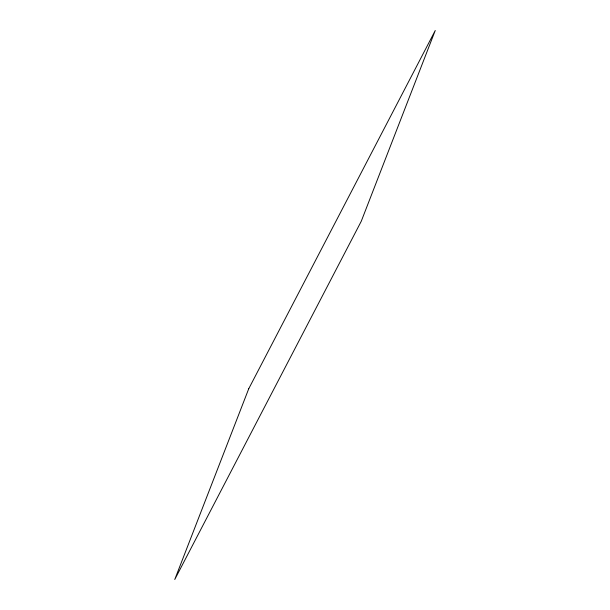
<?xml version="1.0" encoding="UTF-8"?>
<svg xmlns="http://www.w3.org/2000/svg" width="610" height="610" viewBox="0 0 610 610"><rect width="100%" height="100%" fill="white"/><g stroke="black" fill="none" stroke-linecap="round" stroke-linejoin="round"><path stroke-width="0.91" d="M248.75 388.715L174.75 579.5L361.25 221.285L435.25 30.5L248.75 388.715"/></g></svg>
